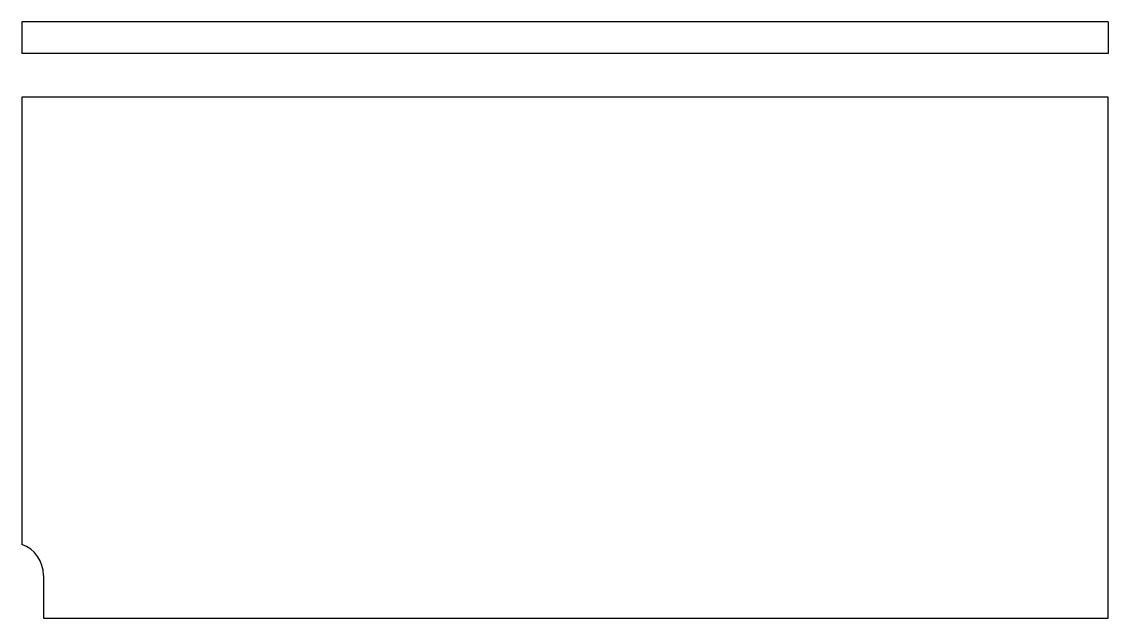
# Model space of a CAD drawing. Header units: millimetres. Extents: x 0 to 500, y 0 to 275.
import ezdxf

# ---------------------------------------------------------------- set-up
doc = ezdxf.new("R2010")
doc.units = ezdxf.units.MM
doc.layers.add('C_T_ext', color=178, linetype='Continuous', lineweight=25, true_color=0x000000)

msp = doc.modelspace()

# ---------------------------------------------------------------- linework, layer by layer
at = {"layer": 'C_T_ext'}
for p, q in [((500, 274.7), (0, 274.7)), ((0, 274.7), (0, 260)), ((500, 274.7), (500, 260)), ((500, 260), (0, 260)), ((0, 240), (0, 34)), ((500, 240), (0, 240)), ((500, 0), (500, 240)), ((10, 19.72), (10, 0)), ((10, 0), (500, 0))]:
    msp.add_line(p, q, dxfattribs=at)
msp.add_arc((-5, 19.86), 15, 359.4562, 70.5315, dxfattribs=at)

doc.saveas('drawing.dxf')
